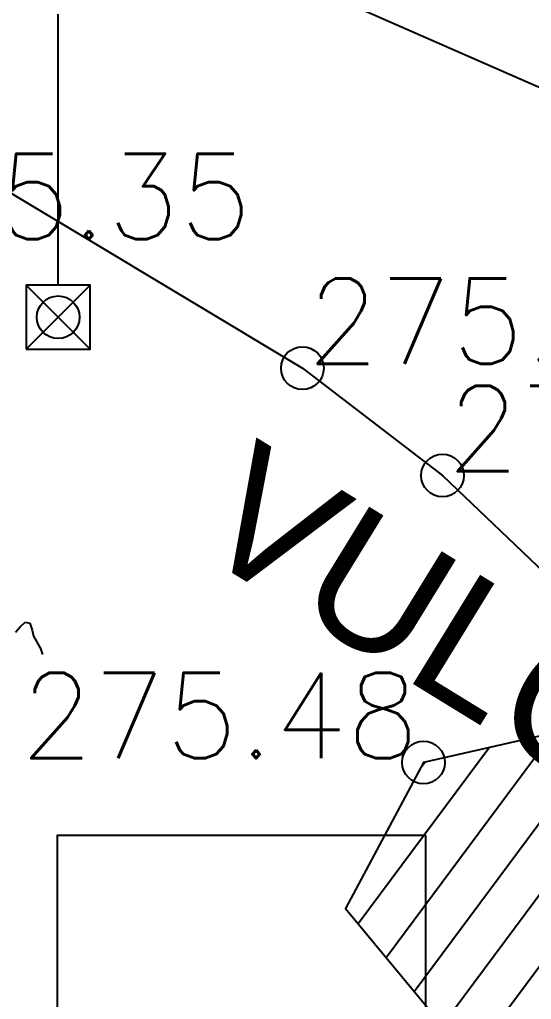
# Model space of a CAD drawing. Header units: millimetres. Extents: x 524954 to 526204, y 9523489 to 9524010.
# Drawn here: x 525418.56 to 525424.55, y 9523676.4 to 9523687.87 of the extents above; entities that cross this region are included whole.
import ezdxf
from ezdxf.enums import TextEntityAlignment as Align

# ---------------------------------------------------------------- set-up
doc = ezdxf.new("R2010")
doc.units = ezdxf.units.MM
doc.header["$PDMODE"] = 32
doc.header["$PDSIZE"] = 0.5
for name, pattern in [('ACAD_ISO12W100', [21, 12, -3, 0, -3, 0, -3]), ('AXES2', [28.575, 19.05, -3.175, 3.175, -3.175]), ('CACHE2', [4.7625, 3.175, -1.5875])]:
    doc.linetypes.add(name, pattern=pattern)
for name, color, linetype in [('Arbre', 34, 'ACAD_ISO12W100'), ('Axe_Route_Existante', 1, 'AXES2'), ('Bati', 6, 'Continuous'), ('Bati_H', 1, 'Continuous'), ('Bord_Route_Existante', 6, 'Continuous'), ('Cloture', 7, 'Continuous'), ('Réseau_Electrique', 1, 'CACHE2'), ('Signalisation', 7, 'Continuous'), ('TopoAlt', 3, 'Continuous'), ('TOPOJIS', 7, 'Continuous'), ('Toponomie', 7, 'CACHE2')]:
    doc.layers.add(name, color=color, linetype=linetype)
doc.layers.add('Bord_Route_Existante_POLY3D', color=6, linetype='Continuous', plot=False)
doc.styles.add('Simplex 1.0', font='Simplex.shx', dxfattribs={"width": 0.99, "height": 1})
doc.styles.get("Standard").update_dxf_attribs({"font": 'arial.ttf'})

# ---------------------------------------------------------------- blocks, each defined once
blk = doc.blocks.new('TCPOINT M')
at = {"color": 0}
blk.add_point((0, 0), dxfattribs=at)
at = {"layer": 'TopoAlt', "style": 'Simplex 1.0', "width": 0.99}
blk.add_attdef('ALT', (0.15, 0.15), '', height=1, dxfattribs=at)
blk = doc.blocks.new('l006')
at = {"color": 0, "linetype": 'Continuous'}
for p, q in [((-0.374983, 0.374983), (0.374983, -0.374983)), ((0.374983, 0.374983), (-0.374983, -0.374983))]:
    blk.add_line(p, q, dxfattribs=at)
at = {"color": 0}
for points in [[(0, 0.374983), (0, 3.874983)], [(-2.13811, 3.780655), (-2.462092, 3.556373)], [(-2.076053, 3.680811), (-2.327604, 3.38372)], [(-1.982361, 3.616916), (-2.1506, 3.266515)], [(-1.881771, 3.595557), (-1.952051, 3.211468)], [(-1.751571, 3.624204), (-1.711147, 3.227417)]]:
    blk.add_lwpolyline(points, dxfattribs=at)
at = {"color": 0, "linetype": 'Continuous'}
blk.add_lwpolyline([(-0.374983, -0.374983), (0.374983, -0.374983), (0.374983, 0.374983), (-0.374983, 0.374983)], close=True, dxfattribs=at)
at = {"color": 0}
blk.add_circle((-1.875, 3.874983), 0.279508, dxfattribs=at)
blk.add_arc((-0.875, 3.999983), 0.883883, 351.869898, 171.869898, dxfattribs=at)
blk = doc.blocks.new('v088')
at = {"color": 3, "linetype": 'Continuous'}
for p, q in [((3.189, 5.603), (3.247, 5.665)), ((3.247, 5.665), (3.304, 5.719)), ((3.304, 5.719), (3.358, 5.707)), ((3.358, 5.707), (3.385, 5.627)), ((3.385, 5.627), (3.4, 5.557)), ((3.4, 5.557), (3.485, 5.411)), ((3.485, 5.411), (3.508, 5.342))]:
    blk.add_line(p, q, dxfattribs=at)

msp = doc.modelspace()

# ---------------------------------------------------------------- hatches: boundary and pattern name
at = {"layer": 'Bati_H'}
h = msp.add_hatch(dxfattribs=at)
h.set_pattern_fill('_USER', color=256, scale=0.5, angle=53.3927, style=0, pattern_type=0)
h.set_pattern_definition([(53.392699476, (0, 0), (-0.401370749393, 0.298163581834), [])])
h.paths.add_polyline_path([(525423.597, 9523675.98), (525425.429, 9523676.251), (525426.417, 9523678.05), (525424.969, 9523679.553), (525423.284, 9523679.169), (525422.373, 9523677.458)])

# ---------------------------------------------------------------- linework, layer by layer
at = {"layer": 'Axe_Route_Existante', "ltscale": 0.2, "flags": 128}
msp.add_lwpolyline([(525160.389, 9523785.573), (525205.797, 9523788.476), (525217.621, 9523788.238), (525236.372, 9523785.487), (525254.986, 9523779.404), (525273.087, 9523770.44), (525292.33, 9523759.946), (525308.092, 9523751.255), (525324.048, 9523742.079), (525331.063, 9523738.206), (525341.621, 9523732.26), (525352.065, 9523726.389), (525361.763, 9523720.953), (525371.128, 9523715.674), (525380.291, 9523710.543), (525400.244, 9523698.831), (525414.858, 9523691.369), (525425.413, 9523686.737), (525431.187, 9523683.889)], dxfattribs=at)
at = {"layer": 'Bati', "flags": 128}
msp.add_lwpolyline([(525423.597, 9523675.98), (525425.429, 9523676.251), (525426.417, 9523678.05), (525424.969, 9523679.553), (525423.284, 9523679.169), (525422.373, 9523677.458), (525423.597, 9523675.98), (525423.597, 9523675.98)], close=True, dxfattribs=at)
at = {"layer": 'Bord_Route_Existante', "flags": 128}
for points in [[(525343.726, 9523728.156), (525351.8, 9523723.613), (525360.975, 9523718.45), (525370.171, 9523713.28), (525376.191, 9523709.871), (525380.713, 9523707.33), (525389.505, 9523702.482), (525412.422, 9523689.465), (525421.867, 9523683.787), (525423.507, 9523682.529)], [(525423.507, 9523682.529), (525432.528, 9523673.917), (525433.655, 9523672.219), (525434.746, 9523669.32), (525434.997, 9523667.278), (525434.359, 9523665.279), (525432.321, 9523662.935), (525429.626, 9523661.422), (525427.553, 9523661.225), (525420.526, 9523662.472), (525402.567, 9523668.413), (525391.735, 9523673.94), (525376.752, 9523682.462), (525370.67, 9523685.917)]]:
    msp.add_lwpolyline(points, dxfattribs=at)
at = {"layer": 'Bord_Route_Existante_POLY3D'}
msp.add_polyline3d([(525343.726, 9523728.156, 275.49), (525351.8, 9523723.613, 275.47), (525360.975, 9523718.45, 275.42), (525364.67, 9523716.372, 275.47), (525370.171, 9523713.28, 275.31), (525376.191, 9523709.871, 275.3), (525380.713, 9523707.33, 275.28), (525389.505, 9523702.482, 275.2), (525412.422, 9523689.465, 275.19), (525421.867, 9523683.787, 275.25), (525423.507, 9523682.529, 275.21), (525432.528, 9523673.917, 275.38), (525433.655, 9523672.219, 275.41), (525434.746, 9523669.32, 275.44), (525434.997, 9523667.278, 275.44), (525434.359, 9523665.279, 275.47), (525432.321, 9523662.935, 275.48), (525429.626, 9523661.422, 275.47), (525427.553, 9523661.225, 275.49), (525420.526, 9523662.472, 275.56), (525402.567, 9523668.413, 275.64), (525391.735, 9523673.94, 275.68), (525376.752, 9523682.462, 275.81), (525370.67, 9523685.917, 275.85)], dxfattribs=at)
at = {"layer": 'Cloture', "flags": 128}
msp.add_lwpolyline([(525423.597, 9523675.98), (525425.429, 9523676.251), (525426.417, 9523678.05), (525424.969, 9523679.553), (525423.284, 9523679.169), (525422.373, 9523677.458)], close=True, dxfattribs=at)
at = {"layer": 'Signalisation', "color": 0, "elevation": 276.68}
msp.add_lwpolyline([(525423.311, 9523678.314), (525418.996, 9523678.314), (525418.996, 9523674), (525423.311, 9523674)], close=True, dxfattribs=at)

# ---------------------------------------------------------------- block references
at = {"layer": 'Arbre'}
msp.add_blockref('v088', (525415.319, 9523675.093), dxfattribs=at)
at = {"layer": 'Réseau_Electrique'}
msp.add_blockref('l006', (525419.009, 9523684.382), dxfattribs=at)
at = {"layer": 'TOPOJIS'}
ref = msp.add_blockref('TCPOINT M', (525416.559, 9523685.247, 275.35), dxfattribs=at)
ref.add_attrib('ALT', '275.35', (525416.609, 9523685.297, 275.35), dxfattribs={"layer": 'TopoAlt', "height": 1, "style": 'Simplex 1.0', "width": 0.99})
ref = msp.add_blockref('TCPOINT M', (525421.867, 9523683.787, 275.25), dxfattribs=at)
ref.add_attrib('ALT', '275.25', (525421.917, 9523683.837, 275.25), dxfattribs={"layer": 'TopoAlt', "height": 1, "style": 'Simplex 1.0', "width": 0.99})
msp.add_blockref('TCPOINT M', (525419.009, 9523684.382, 275.56), dxfattribs=at)
ref = msp.add_blockref('TCPOINT M', (525423.507, 9523682.529, 275.21), dxfattribs=at)
ref.add_attrib('ALT', '275.21', (525423.557, 9523682.579, 275.21), dxfattribs={"layer": 'TopoAlt', "height": 1, "style": 'Simplex 1.0', "width": 0.99})
ref = msp.add_blockref('TCPOINT M', (525423.284, 9523679.169, 275.48), dxfattribs=at)
ref.add_attrib('ALT', '275.48', dxfattribs={"layer": 'TopoAlt', "height": 1, "style": 'Simplex 1.0', "width": 0.99}).set_placement((525423.234, 9523679.219, 275.48), align=Align.RIGHT)

# ---------------------------------------------------------------- texts
at = {"layer": 'Toponomie', "insert": (525406.112, 9523692.322), "char_height": 1.5, "width": 42.68298, "attachment_point": 1, "rotation": 328.439}
msp.add_mtext('\\pxqc;VULCA', dxfattribs=at)

doc.saveas('drawing.dxf')
